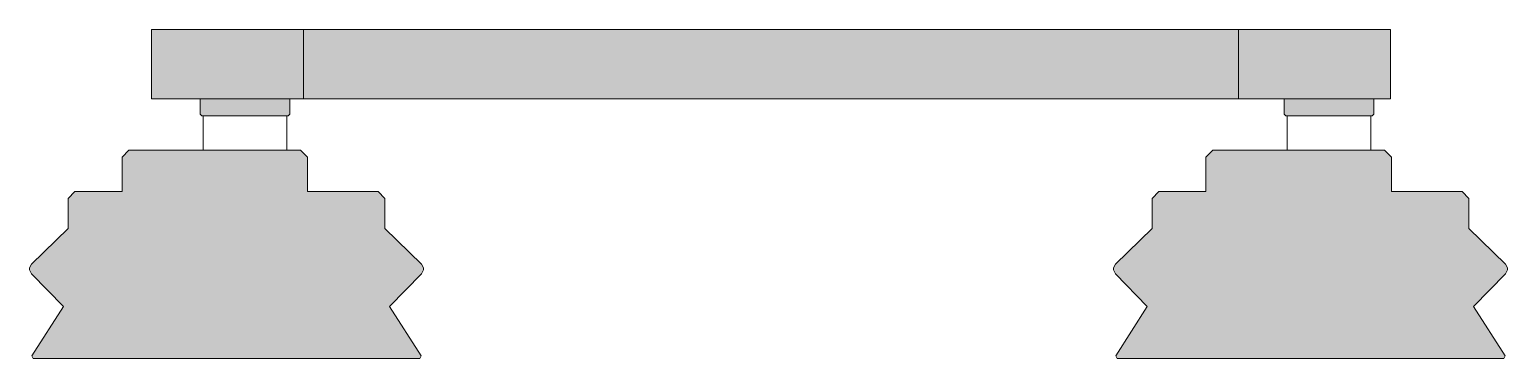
# Model space of a CAD drawing. Header units: millimetres. Extents: x 0 to 152, y 319 to 353.
import ezdxf

# ---------------------------------------------------------------- set-up
doc = ezdxf.new("R2010")
doc.units = ezdxf.units.MM
doc.header["$MEASUREMENT"] = 0
doc.layers.add('Layer 1', color=7, linetype='Continuous', lineweight=0)

msp = doc.modelspace()

# ---------------------------------------------------------------- hatches: boundary and pattern name
at = {"layer": 'Layer 1', "true_color": 0x000000, "transparency": 33554687}
h = msp.add_hatch(color=18, dxfattribs=at)
h.dxf.hatch_style = 2
h.paths.add_polyline_path([(139.87, 352.78), (12.91, 352.78), (12.91, 345.67), (139.87, 345.67), (139.87, 352.78)])
h = msp.add_hatch(color=18, dxfattribs=at)
h.dxf.hatch_style = 2
h.paths.add_polyline_path([(124.3, 352.78), (28.48, 352.78), (28.48, 345.67), (124.3, 345.67), (124.3, 352.78)])
h = msp.add_hatch(color=18, dxfattribs=at)
h.dxf.hatch_style = 2
h.paths.add_polyline_path([(17.92, 345.67), (17.92, 344.11), (18.09, 343.93), (26.91, 343.93), (27.08, 344.11), (27.08, 345.67)])
h = msp.add_hatch(color=18, dxfattribs=at)
h.dxf.hatch_style = 2
h.paths.add_polyline_path([(138.14, 345.67), (138.14, 344.11), (137.97, 343.93), (129.15, 343.93), (128.98, 344.11), (128.98, 345.67)])
h = msp.add_hatch(color=18, dxfattribs=at)
h.dxf.hatch_style = 2
h.paths.add_polyline_path([(0.81, 319.06), (40.41, 319.06), (40.55, 319.33), (37.32, 324.37), (40.59, 327.74), (40.78, 328.13), (40.78, 328.35), (40.58, 328.73), (36.84, 332.38), (36.84, 335.46), (36.13, 336.17), (28.89, 336.17), (28.89, 339.69), (28.18, 340.4), (10.6, 340.4), (9.9, 339.69), (9.9, 336.17), (5.08, 336.17), (4.37, 335.46), (4.38, 332.38), (0.63, 328.73), (0.43, 328.35), (0.43, 328.13), (0.62, 327.74), (3.89, 324.37), (0.66, 319.33), (0.81, 319.06)])
h = msp.add_hatch(color=18, dxfattribs=at)
h.dxf.hatch_style = 2
h.paths.add_polyline_path([(111.87, 319.06), (111.72, 319.33), (114.95, 324.37), (111.68, 327.74), (111.49, 328.13), (111.49, 328.35), (111.69, 328.73), (115.44, 332.38), (115.44, 335.46), (116.14, 336.17), (120.96, 336.17), (120.96, 339.69), (121.66, 340.4), (139.24, 340.4), (139.95, 339.69), (139.95, 336.17), (147.19, 336.17), (147.9, 335.46), (147.9, 332.38), (151.64, 328.73), (151.84, 328.35), (151.85, 328.13), (151.65, 327.74), (148.38, 324.37), (151.61, 319.33), (151.47, 319.06), (111.87, 319.06)])

# ---------------------------------------------------------------- linework, layer by layer
at = {"layer": 'Layer 1'}
for p, q in [((18.22, 340.4), (18.22, 343.93)), ((26.78, 343.93), (26.78, 340.4)), ((129.29, 340.4), (129.29, 343.93)), ((137.84, 343.93), (137.84, 340.4))]:
    msp.add_line(p, q, dxfattribs=at)
for points in [[(139.87, 352.78), (12.91, 352.78), (12.91, 345.67), (139.87, 345.67), (139.87, 352.78)], [(124.3, 352.78), (28.48, 352.78), (28.48, 345.67), (124.3, 345.67), (124.3, 352.78)], [(17.92, 345.67), (17.92, 344.11), (18.09, 343.93), (26.91, 343.93), (27.08, 344.11), (27.08, 345.67)], [(138.14, 345.67), (138.14, 344.11), (137.97, 343.93), (129.15, 343.93), (128.98, 344.11), (128.98, 345.67)], [(0.81, 319.06), (40.41, 319.06), (40.55, 319.33), (37.32, 324.37), (40.59, 327.74), (40.78, 328.13), (40.78, 328.35), (40.58, 328.73), (36.84, 332.38), (36.84, 335.46), (36.13, 336.17), (28.89, 336.17), (28.89, 339.69), (28.18, 340.4), (10.6, 340.4), (9.9, 339.69), (9.9, 336.17), (5.08, 336.17), (4.37, 335.46), (4.38, 332.38), (0.63, 328.73), (0.43, 328.35), (0.43, 328.13), (0.62, 327.74), (3.89, 324.37), (0.66, 319.33), (0.81, 319.06)], [(111.87, 319.06), (111.72, 319.33), (114.95, 324.37), (111.68, 327.74), (111.49, 328.13), (111.49, 328.35), (111.69, 328.73), (115.44, 332.38), (115.44, 335.46), (116.14, 336.17), (120.96, 336.17), (120.96, 339.69), (121.66, 340.4), (139.24, 340.4), (139.95, 339.69), (139.95, 336.17), (147.19, 336.17), (147.9, 335.46), (147.9, 332.38), (151.64, 328.73), (151.84, 328.35), (151.85, 328.13), (151.65, 327.74), (148.38, 324.37), (151.61, 319.33), (151.47, 319.06), (111.87, 319.06)]]:
    msp.add_lwpolyline(points, dxfattribs=at)

doc.saveas('drawing.dxf')
